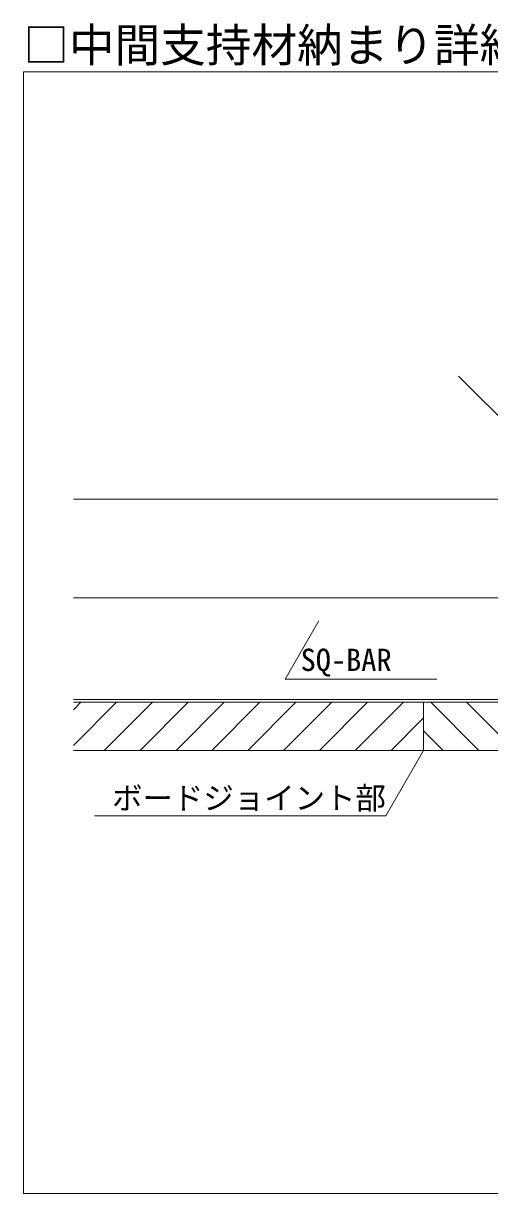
# Model space of a CAD drawing. Units: millimetres on the paper, enlarged 20 times, with parts at other scales. Extents: x -3900 to 3900, y -2694 to 2650.
# Drawn here: x 40 to 653, y -597 to 940 of the extents above; entities that cross this region are included whole.
import ezdxf
from ezdxf.enums import TextEntityAlignment as Align

# ---------------------------------------------------------------- set-up
doc = ezdxf.new("R2010")
doc.units = ezdxf.units.MM
doc.header["$LTSCALE"] = 20
for name, color, linetype, lineweight in [('2-2_野縁受け', 3, 'Continuous', 18), ('2-6_文字', 7, 'Continuous', 18), ('2-9_躯体他', 4, 'Continuous', 9), ('2-D_パネル', 4, 'Continuous', 9), ('F-3_野縁', 3, 'Continuous', 18)]:
    doc.layers.add(name, color=color, linetype=linetype, lineweight=lineweight)
doc.layers.add('F-6_文字', color=7, linetype='Continuous')
doc.styles.add('ＭＳ ゴシック', font='')
doc.styles.get('ＭＳ ゴシック').set_extended_font_data('MS Gothic')

msp = doc.modelspace()

# ---------------------------------------------------------------- linework, layer by layer
at = {"layer": '2-2_野縁受け'}
for p, q in [((896.04, 185.74), (105.72, 185.74)), ((896.04, 52.4), (105.72, 52.4))]:
    msp.add_line(p, q, dxfattribs=at)
at = {"layer": '2-6_文字'}
for p, q in [((384.42, 79.01), (428.73, 155.76)), ((384.42, 79.01), (583.96, 79.01)), ((566.37, -14.6), (516.74, -100.57)), ((516.74, -100.57), (133.57, -100.57))]:
    msp.add_line(p, q, dxfattribs=at)
at = {"layer": '2-9_躯体他'}
for p, q in [((612.53, 476.99), (774.11, 315.4)), ((105.72, 315.4), (1721.75, 315.4))]:
    msp.add_line(p, q, dxfattribs=at)
at = {"layer": '2-D_パネル'}
for p, q in [((105.72, -8.23), (162.68, 48.74)), ((105.72, 38.91), (115.54, 48.74)), ((105.72, 48.74), (1721.75, 48.74)), ((146.49, -14.6), (209.82, 48.74)), ((193.63, -14.6), (256.96, 48.74)), ((240.77, -14.6), (304.1, 48.74)), ((287.91, -14.6), (351.24, 48.74)), ((335.05, -14.6), (398.38, 48.74)), ((382.19, -14.6), (445.52, 48.74)), ((429.33, -14.6), (492.66, 48.74)), ((476.47, -14.6), (539.8, 48.74)), ((566.37, 48.74), (566.37, -14.6)), ((575.86, 48.74), (639.2, -14.6)), ((623, 48.74), (686.34, -14.6)), ((523.61, -14.6), (566.37, 28.16)), ((566.37, 11.09), (592.06, -14.6)), ((105.72, -14.6), (1721.75, -14.6))]:
    msp.add_line(p, q, dxfattribs=at)
at = {"layer": 'F-3_野縁'}
for p, q in [((40, 876.67), (3820, 876.67)), ((40, 876.67), (40, -596.67)), ((40, -596.67), (3820, -596.67))]:
    msp.add_line(p, q, dxfattribs=at)

# ---------------------------------------------------------------- texts
at = {"layer": '2-6_文字', "style": 'ＭＳ ゴシック'}
for s, p in [('SQ-BAR', (404.67, 80.94)), ('ボードジョイント部', (156.74, -100.57))]:
    msp.add_text(s, height=29.33, dxfattribs=at).set_placement(p, align=Align.BOTTOM_LEFT)
at = {"layer": 'F-6_文字', "style": 'ＭＳ ゴシック'}
msp.add_text('□中間支持材納まり詳細', height=43.99, dxfattribs=at).set_placement((40, 876.67), align=Align.BOTTOM_LEFT)

doc.saveas('drawing.dxf')
